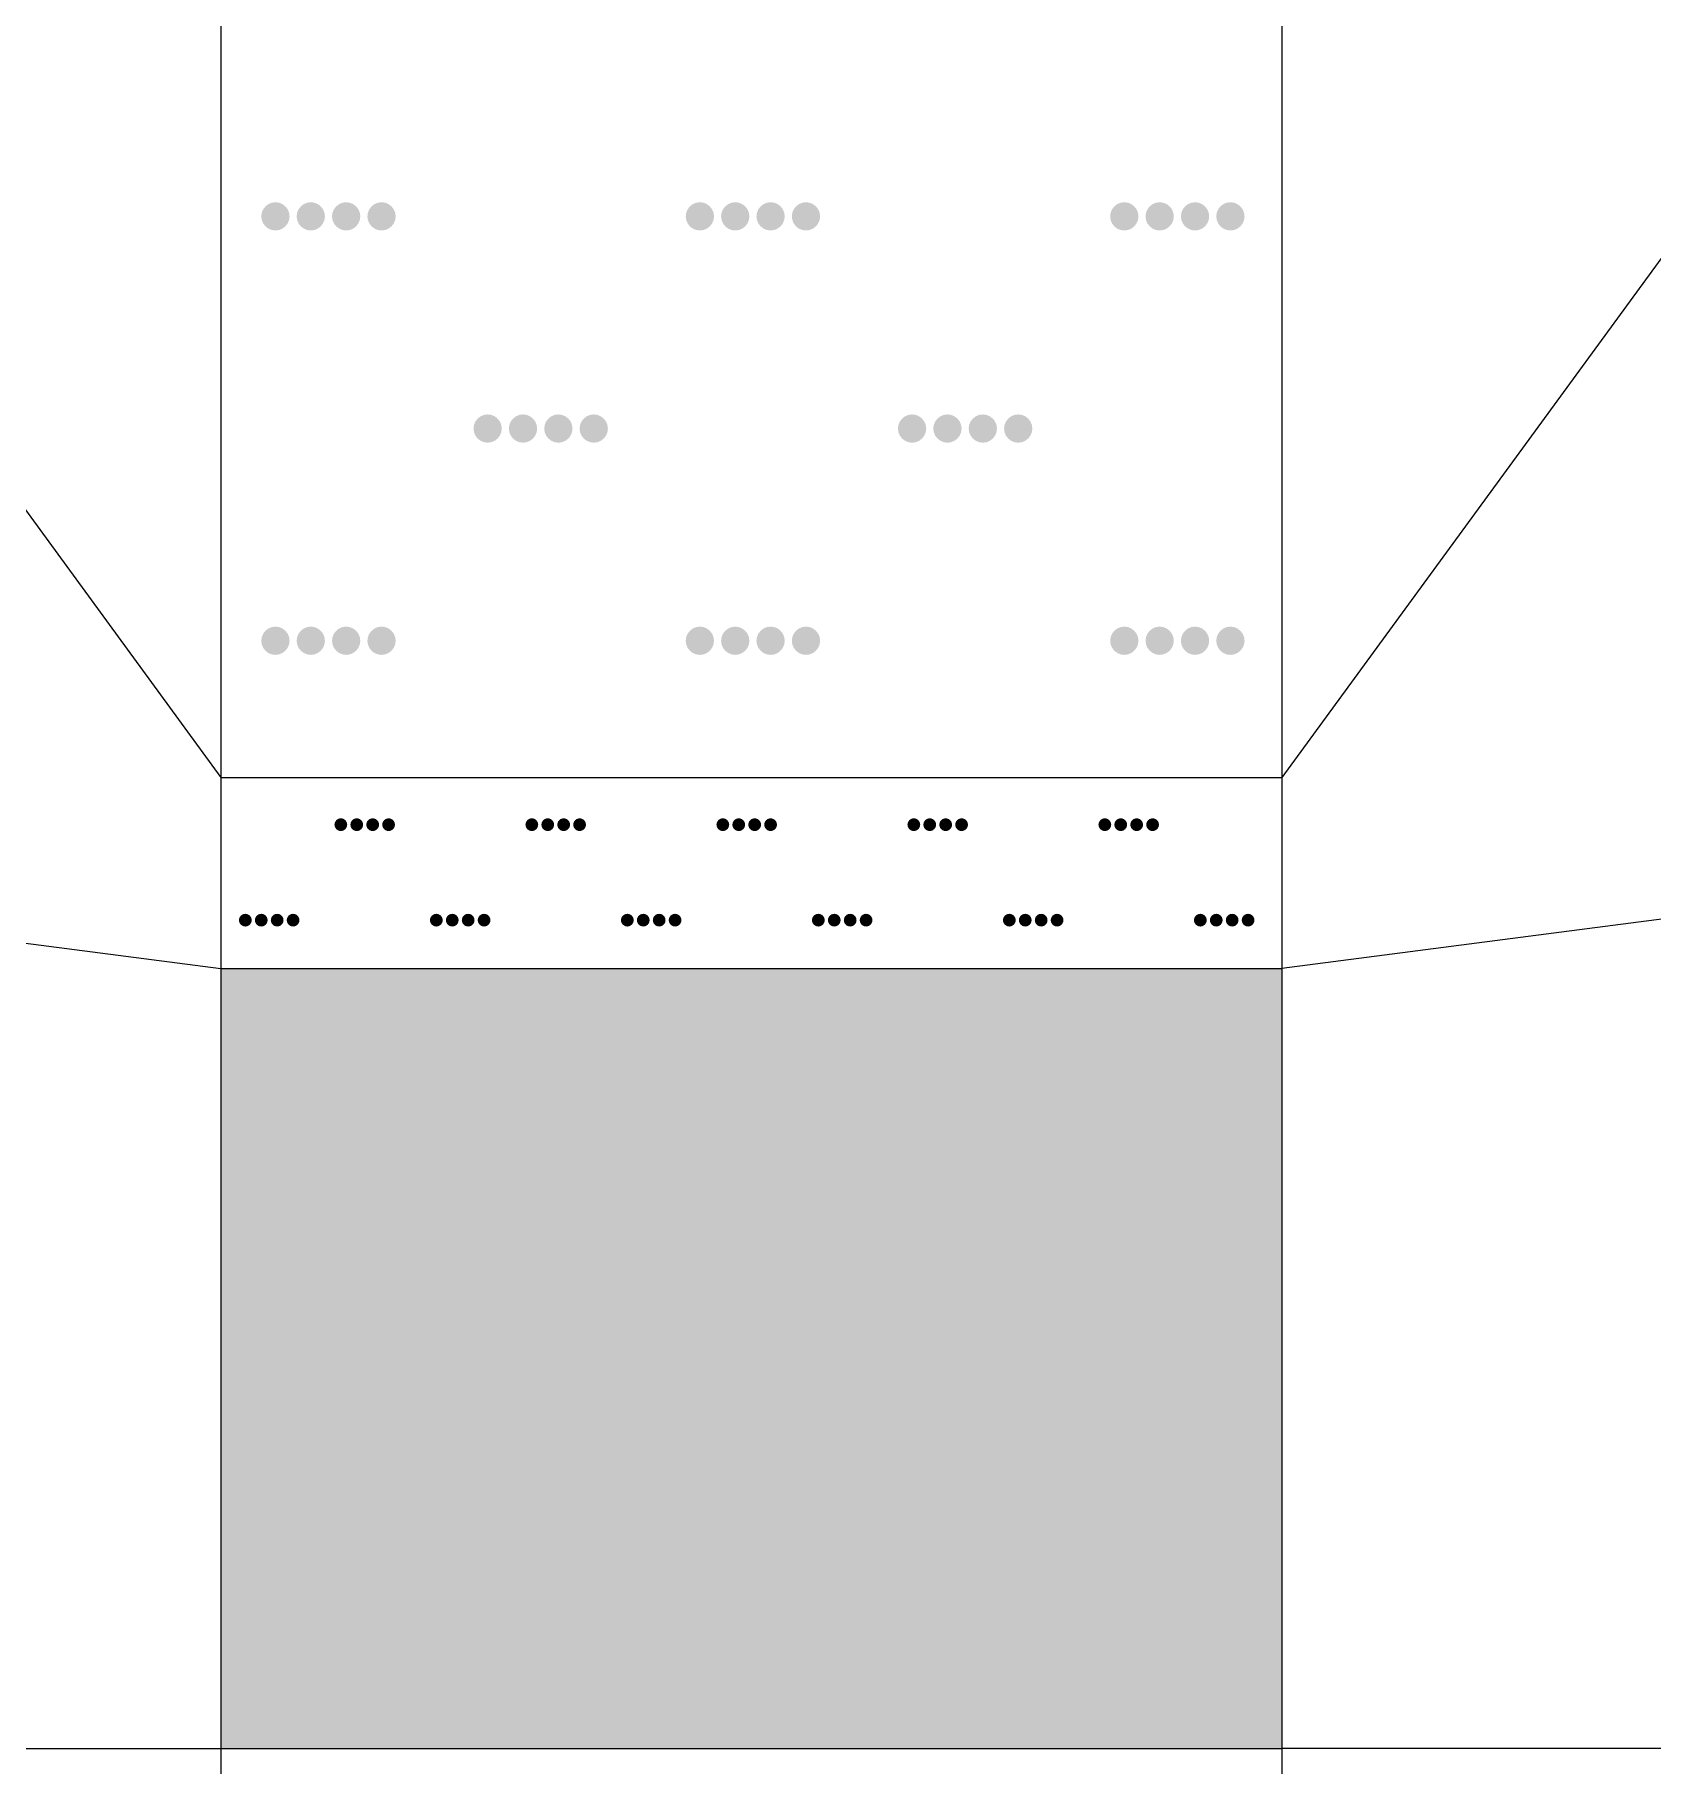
# Model space of a CAD drawing. Header units: inches. Extents: x -27 to 109, y -724 to 26.
# Drawn here: x 17.731 to 20.78, y -586.876 to -583.613 of the extents above; entities that cross this region are included whole.
import ezdxf

# ---------------------------------------------------------------- set-up
doc = ezdxf.new("R2010")
doc.units = ezdxf.units.IN
doc.header["$MEASUREMENT"] = 0
doc.layers.get('0').update_dxf_attribs({"lineweight": 0})

# ---------------------------------------------------------------- blocks, each defined once
blk = doc.blocks.new('lr_block_89')
at = {"true_color": 0x000000}
for points in [[(18.2105, -583.9626), (18.2114, -583.9557), (18.2105, -583.9487), (18.2078, -583.9423), (18.2035, -583.9369), (18.1981, -583.9326), (18.1917, -583.9299), (18.1847, -583.929), (18.1778, -583.9299), (18.1714, -583.9326), (18.1659, -583.9369), (18.1617, -583.9423), (18.159, -583.9487), (18.1581, -583.9557), (18.159, -583.9626), (18.1617, -583.969), (18.1659, -583.9745), (18.1714, -583.9787), (18.1778, -583.9814), (18.1847, -583.9823), (18.1917, -583.9814), (18.1981, -583.9787), (18.2035, -583.9745), (18.2078, -583.969)], [(18.2771, -583.9626), (18.2781, -583.9557), (18.2771, -583.9487), (18.2745, -583.9423), (18.2702, -583.9369), (18.2647, -583.9326), (18.2583, -583.9299), (18.2514, -583.929), (18.2445, -583.9299), (18.2381, -583.9326), (18.2326, -583.9369), (18.2283, -583.9423), (18.2257, -583.9487), (18.2247, -583.9557), (18.2257, -583.9626), (18.2283, -583.969), (18.2326, -583.9745), (18.2381, -583.9787), (18.2445, -583.9814), (18.2514, -583.9823), (18.2583, -583.9814), (18.2647, -583.9787), (18.2702, -583.9745), (18.2745, -583.969)], [(18.3438, -583.9626), (18.3447, -583.9557), (18.3438, -583.9487), (18.3411, -583.9423), (18.3369, -583.9369), (18.3314, -583.9326), (18.325, -583.9299), (18.3181, -583.929), (18.3111, -583.9299), (18.3047, -583.9326), (18.2993, -583.9369), (18.295, -583.9423), (18.2923, -583.9487), (18.2914, -583.9557), (18.2923, -583.9626), (18.295, -583.969), (18.2993, -583.9745), (18.3047, -583.9787), (18.3111, -583.9814), (18.3181, -583.9823), (18.325, -583.9814), (18.3314, -583.9787), (18.3369, -583.9745), (18.3411, -583.969)], [(18.4105, -583.9626), (18.4114, -583.9557), (18.4105, -583.9487), (18.4078, -583.9423), (18.4035, -583.9369), (18.3981, -583.9326), (18.3917, -583.9299), (18.3847, -583.929), (18.3778, -583.9299), (18.3714, -583.9326), (18.3659, -583.9369), (18.3617, -583.9423), (18.359, -583.9487), (18.3581, -583.9557), (18.359, -583.9626), (18.3617, -583.969), (18.3659, -583.9745), (18.3714, -583.9787), (18.3778, -583.9814), (18.3847, -583.9823), (18.3917, -583.9814), (18.3981, -583.9787), (18.4035, -583.9745), (18.4078, -583.969)], [(19.0105, -583.9626), (19.0114, -583.9557), (19.0105, -583.9487), (19.0078, -583.9423), (19.0035, -583.9369), (18.9981, -583.9326), (18.9917, -583.9299), (18.9847, -583.929), (18.9778, -583.9299), (18.9714, -583.9326), (18.9659, -583.9369), (18.9617, -583.9423), (18.959, -583.9487), (18.9581, -583.9557), (18.959, -583.9626), (18.9617, -583.969), (18.9659, -583.9745), (18.9714, -583.9787), (18.9778, -583.9814), (18.9847, -583.9823), (18.9917, -583.9814), (18.9981, -583.9787), (19.0035, -583.9745), (19.0078, -583.969)], [(19.0771, -583.9626), (19.0781, -583.9557), (19.0771, -583.9487), (19.0745, -583.9423), (19.0702, -583.9369), (19.0647, -583.9326), (19.0583, -583.9299), (19.0514, -583.929), (19.0445, -583.9299), (19.0381, -583.9326), (19.0326, -583.9369), (19.0283, -583.9423), (19.0257, -583.9487), (19.0247, -583.9557), (19.0257, -583.9626), (19.0283, -583.969), (19.0326, -583.9745), (19.0381, -583.9787), (19.0445, -583.9814), (19.0514, -583.9823), (19.0583, -583.9814), (19.0647, -583.9787), (19.0702, -583.9745), (19.0745, -583.969)], [(19.1438, -583.9626), (19.1447, -583.9557), (19.1438, -583.9487), (19.1411, -583.9423), (19.1369, -583.9369), (19.1314, -583.9326), (19.125, -583.9299), (19.1181, -583.929), (19.1111, -583.9299), (19.1047, -583.9326), (19.0993, -583.9369), (19.095, -583.9423), (19.0923, -583.9487), (19.0914, -583.9557), (19.0923, -583.9626), (19.095, -583.969), (19.0993, -583.9745), (19.1047, -583.9787), (19.1111, -583.9814), (19.1181, -583.9823), (19.125, -583.9814), (19.1314, -583.9787), (19.1369, -583.9745), (19.1411, -583.969)], [(19.2105, -583.9626), (19.2114, -583.9557), (19.2105, -583.9487), (19.2078, -583.9423), (19.2035, -583.9369), (19.1981, -583.9326), (19.1917, -583.9299), (19.1847, -583.929), (19.1778, -583.9299), (19.1714, -583.9326), (19.1659, -583.9369), (19.1617, -583.9423), (19.159, -583.9487), (19.1581, -583.9557), (19.159, -583.9626), (19.1617, -583.969), (19.1659, -583.9745), (19.1714, -583.9787), (19.1778, -583.9814), (19.1847, -583.9823), (19.1917, -583.9814), (19.1981, -583.9787), (19.2035, -583.9745), (19.2078, -583.969)], [(19.8105, -583.9626), (19.8114, -583.9557), (19.8105, -583.9487), (19.8078, -583.9423), (19.8035, -583.9369), (19.7981, -583.9326), (19.7917, -583.9299), (19.7847, -583.929), (19.7778, -583.9299), (19.7714, -583.9326), (19.7659, -583.9369), (19.7617, -583.9423), (19.759, -583.9487), (19.7581, -583.9557), (19.759, -583.9626), (19.7617, -583.969), (19.7659, -583.9745), (19.7714, -583.9787), (19.7778, -583.9814), (19.7847, -583.9823), (19.7917, -583.9814), (19.7981, -583.9787), (19.8035, -583.9745), (19.8078, -583.969)], [(19.8771, -583.9626), (19.8781, -583.9557), (19.8771, -583.9487), (19.8745, -583.9423), (19.8702, -583.9369), (19.8647, -583.9326), (19.8583, -583.9299), (19.8514, -583.929), (19.8445, -583.9299), (19.8381, -583.9326), (19.8326, -583.9369), (19.8283, -583.9423), (19.8257, -583.9487), (19.8247, -583.9557), (19.8257, -583.9626), (19.8283, -583.969), (19.8326, -583.9745), (19.8381, -583.9787), (19.8445, -583.9814), (19.8514, -583.9823), (19.8583, -583.9814), (19.8647, -583.9787), (19.8702, -583.9745), (19.8745, -583.969)], [(19.9438, -583.9626), (19.9447, -583.9557), (19.9438, -583.9487), (19.9411, -583.9423), (19.9369, -583.9369), (19.9314, -583.9326), (19.925, -583.9299), (19.9181, -583.929), (19.9111, -583.9299), (19.9047, -583.9326), (19.8993, -583.9369), (19.895, -583.9423), (19.8923, -583.9487), (19.8914, -583.9557), (19.8923, -583.9626), (19.895, -583.969), (19.8993, -583.9745), (19.9047, -583.9787), (19.9111, -583.9814), (19.9181, -583.9823), (19.925, -583.9814), (19.9314, -583.9787), (19.9369, -583.9745), (19.9411, -583.969)], [(20.0105, -583.9626), (20.0114, -583.9557), (20.0105, -583.9487), (20.0078, -583.9423), (20.0035, -583.9369), (19.9981, -583.9326), (19.9917, -583.9299), (19.9847, -583.929), (19.9778, -583.9299), (19.9714, -583.9326), (19.9659, -583.9369), (19.9617, -583.9423), (19.959, -583.9487), (19.9581, -583.9557), (19.959, -583.9626), (19.9617, -583.969), (19.9659, -583.9745), (19.9714, -583.9787), (19.9778, -583.9814), (19.9847, -583.9823), (19.9917, -583.9814), (19.9981, -583.9787), (20.0035, -583.9745), (20.0078, -583.969)], [(18.6105, -584.3626), (18.6114, -584.3557), (18.6105, -584.3487), (18.6078, -584.3423), (18.6035, -584.3369), (18.5981, -584.3326), (18.5917, -584.3299), (18.5847, -584.329), (18.5778, -584.3299), (18.5714, -584.3326), (18.5659, -584.3369), (18.5617, -584.3423), (18.559, -584.3487), (18.5581, -584.3557), (18.559, -584.3626), (18.5617, -584.369), (18.5659, -584.3745), (18.5714, -584.3787), (18.5778, -584.3814), (18.5847, -584.3823), (18.5917, -584.3814), (18.5981, -584.3787), (18.6035, -584.3745), (18.6078, -584.369)], [(18.6771, -584.3626), (18.6781, -584.3557), (18.6771, -584.3487), (18.6745, -584.3423), (18.6702, -584.3369), (18.6647, -584.3326), (18.6583, -584.3299), (18.6514, -584.329), (18.6445, -584.3299), (18.6381, -584.3326), (18.6326, -584.3369), (18.6283, -584.3423), (18.6257, -584.3487), (18.6247, -584.3557), (18.6257, -584.3626), (18.6283, -584.369), (18.6326, -584.3745), (18.6381, -584.3787), (18.6445, -584.3814), (18.6514, -584.3823), (18.6583, -584.3814), (18.6647, -584.3787), (18.6702, -584.3745), (18.6745, -584.369)], [(18.7438, -584.3626), (18.7447, -584.3557), (18.7438, -584.3487), (18.7411, -584.3423), (18.7369, -584.3369), (18.7314, -584.3326), (18.725, -584.3299), (18.7181, -584.329), (18.7111, -584.3299), (18.7047, -584.3326), (18.6993, -584.3369), (18.695, -584.3423), (18.6923, -584.3487), (18.6914, -584.3557), (18.6923, -584.3626), (18.695, -584.369), (18.6993, -584.3745), (18.7047, -584.3787), (18.7111, -584.3814), (18.7181, -584.3823), (18.725, -584.3814), (18.7314, -584.3787), (18.7369, -584.3745), (18.7411, -584.369)], [(18.8105, -584.3626), (18.8114, -584.3557), (18.8105, -584.3487), (18.8078, -584.3423), (18.8035, -584.3369), (18.7981, -584.3326), (18.7917, -584.3299), (18.7847, -584.329), (18.7778, -584.3299), (18.7714, -584.3326), (18.7659, -584.3369), (18.7617, -584.3423), (18.759, -584.3487), (18.7581, -584.3557), (18.759, -584.3626), (18.7617, -584.369), (18.7659, -584.3745), (18.7714, -584.3787), (18.7778, -584.3814), (18.7847, -584.3823), (18.7917, -584.3814), (18.7981, -584.3787), (18.8035, -584.3745), (18.8078, -584.369)], [(19.4105, -584.3626), (19.4114, -584.3557), (19.4105, -584.3487), (19.4078, -584.3423), (19.4035, -584.3369), (19.3981, -584.3326), (19.3917, -584.3299), (19.3847, -584.329), (19.3778, -584.3299), (19.3714, -584.3326), (19.3659, -584.3369), (19.3617, -584.3423), (19.359, -584.3487), (19.3581, -584.3557), (19.359, -584.3626), (19.3617, -584.369), (19.3659, -584.3745), (19.3714, -584.3787), (19.3778, -584.3814), (19.3847, -584.3823), (19.3917, -584.3814), (19.3981, -584.3787), (19.4035, -584.3745), (19.4078, -584.369)], [(19.4771, -584.3626), (19.4781, -584.3557), (19.4771, -584.3487), (19.4745, -584.3423), (19.4702, -584.3369), (19.4647, -584.3326), (19.4583, -584.3299), (19.4514, -584.329), (19.4445, -584.3299), (19.4381, -584.3326), (19.4326, -584.3369), (19.4283, -584.3423), (19.4257, -584.3487), (19.4247, -584.3557), (19.4257, -584.3626), (19.4283, -584.369), (19.4326, -584.3745), (19.4381, -584.3787), (19.4445, -584.3814), (19.4514, -584.3823), (19.4583, -584.3814), (19.4647, -584.3787), (19.4702, -584.3745), (19.4745, -584.369)], [(19.5438, -584.3626), (19.5447, -584.3557), (19.5438, -584.3487), (19.5411, -584.3423), (19.5369, -584.3369), (19.5314, -584.3326), (19.525, -584.3299), (19.5181, -584.329), (19.5111, -584.3299), (19.5047, -584.3326), (19.4993, -584.3369), (19.495, -584.3423), (19.4923, -584.3487), (19.4914, -584.3557), (19.4923, -584.3626), (19.495, -584.369), (19.4993, -584.3745), (19.5047, -584.3787), (19.5111, -584.3814), (19.5181, -584.3823), (19.525, -584.3814), (19.5314, -584.3787), (19.5369, -584.3745), (19.5411, -584.369)], [(19.6105, -584.3626), (19.6114, -584.3557), (19.6105, -584.3487), (19.6078, -584.3423), (19.6035, -584.3369), (19.5981, -584.3326), (19.5917, -584.3299), (19.5847, -584.329), (19.5778, -584.3299), (19.5714, -584.3326), (19.5659, -584.3369), (19.5617, -584.3423), (19.559, -584.3487), (19.5581, -584.3557), (19.559, -584.3626), (19.5617, -584.369), (19.5659, -584.3745), (19.5714, -584.3787), (19.5778, -584.3814), (19.5847, -584.3823), (19.5917, -584.3814), (19.5981, -584.3787), (19.6035, -584.3745), (19.6078, -584.369)], [(18.2105, -584.7626), (18.2114, -584.7557), (18.2105, -584.7487), (18.2078, -584.7423), (18.2035, -584.7369), (18.1981, -584.7326), (18.1917, -584.7299), (18.1847, -584.729), (18.1778, -584.7299), (18.1714, -584.7326), (18.1659, -584.7369), (18.1617, -584.7423), (18.159, -584.7487), (18.1581, -584.7557), (18.159, -584.7626), (18.1617, -584.769), (18.1659, -584.7745), (18.1714, -584.7787), (18.1778, -584.7814), (18.1847, -584.7823), (18.1917, -584.7814), (18.1981, -584.7787), (18.2035, -584.7745), (18.2078, -584.769)], [(18.2771, -584.7626), (18.2781, -584.7557), (18.2771, -584.7487), (18.2745, -584.7423), (18.2702, -584.7369), (18.2647, -584.7326), (18.2583, -584.7299), (18.2514, -584.729), (18.2445, -584.7299), (18.2381, -584.7326), (18.2326, -584.7369), (18.2283, -584.7423), (18.2257, -584.7487), (18.2247, -584.7557), (18.2257, -584.7626), (18.2283, -584.769), (18.2326, -584.7745), (18.2381, -584.7787), (18.2445, -584.7814), (18.2514, -584.7823), (18.2583, -584.7814), (18.2647, -584.7787), (18.2702, -584.7745), (18.2745, -584.769)], [(18.3438, -584.7626), (18.3447, -584.7557), (18.3438, -584.7487), (18.3411, -584.7423), (18.3369, -584.7369), (18.3314, -584.7326), (18.325, -584.7299), (18.3181, -584.729), (18.3111, -584.7299), (18.3047, -584.7326), (18.2993, -584.7369), (18.295, -584.7423), (18.2923, -584.7487), (18.2914, -584.7557), (18.2923, -584.7626), (18.295, -584.769), (18.2993, -584.7745), (18.3047, -584.7787), (18.3111, -584.7814), (18.3181, -584.7823), (18.325, -584.7814), (18.3314, -584.7787), (18.3369, -584.7745), (18.3411, -584.769)], [(18.4105, -584.7626), (18.4114, -584.7557), (18.4105, -584.7487), (18.4078, -584.7423), (18.4035, -584.7369), (18.3981, -584.7326), (18.3917, -584.7299), (18.3847, -584.729), (18.3778, -584.7299), (18.3714, -584.7326), (18.3659, -584.7369), (18.3617, -584.7423), (18.359, -584.7487), (18.3581, -584.7557), (18.359, -584.7626), (18.3617, -584.769), (18.3659, -584.7745), (18.3714, -584.7787), (18.3778, -584.7814), (18.3847, -584.7823), (18.3917, -584.7814), (18.3981, -584.7787), (18.4035, -584.7745), (18.4078, -584.769)], [(19.0105, -584.7626), (19.0114, -584.7557), (19.0105, -584.7487), (19.0078, -584.7423), (19.0035, -584.7369), (18.9981, -584.7326), (18.9917, -584.7299), (18.9847, -584.729), (18.9778, -584.7299), (18.9714, -584.7326), (18.9659, -584.7369), (18.9617, -584.7423), (18.959, -584.7487), (18.9581, -584.7557), (18.959, -584.7626), (18.9617, -584.769), (18.9659, -584.7745), (18.9714, -584.7787), (18.9778, -584.7814), (18.9847, -584.7823), (18.9917, -584.7814), (18.9981, -584.7787), (19.0035, -584.7745), (19.0078, -584.769)], [(19.0771, -584.7626), (19.0781, -584.7557), (19.0771, -584.7487), (19.0745, -584.7423), (19.0702, -584.7369), (19.0647, -584.7326), (19.0583, -584.7299), (19.0514, -584.729), (19.0445, -584.7299), (19.0381, -584.7326), (19.0326, -584.7369), (19.0283, -584.7423), (19.0257, -584.7487), (19.0247, -584.7557), (19.0257, -584.7626), (19.0283, -584.769), (19.0326, -584.7745), (19.0381, -584.7787), (19.0445, -584.7814), (19.0514, -584.7823), (19.0583, -584.7814), (19.0647, -584.7787), (19.0702, -584.7745), (19.0745, -584.769)], [(19.1438, -584.7626), (19.1447, -584.7557), (19.1438, -584.7487), (19.1411, -584.7423), (19.1369, -584.7369), (19.1314, -584.7326), (19.125, -584.7299), (19.1181, -584.729), (19.1111, -584.7299), (19.1047, -584.7326), (19.0993, -584.7369), (19.095, -584.7423), (19.0923, -584.7487), (19.0914, -584.7557), (19.0923, -584.7626), (19.095, -584.769), (19.0993, -584.7745), (19.1047, -584.7787), (19.1111, -584.7814), (19.1181, -584.7823), (19.125, -584.7814), (19.1314, -584.7787), (19.1369, -584.7745), (19.1411, -584.769)], [(19.2105, -584.7626), (19.2114, -584.7557), (19.2105, -584.7487), (19.2078, -584.7423), (19.2035, -584.7369), (19.1981, -584.7326), (19.1917, -584.7299), (19.1847, -584.729), (19.1778, -584.7299), (19.1714, -584.7326), (19.1659, -584.7369), (19.1617, -584.7423), (19.159, -584.7487), (19.1581, -584.7557), (19.159, -584.7626), (19.1617, -584.769), (19.1659, -584.7745), (19.1714, -584.7787), (19.1778, -584.7814), (19.1847, -584.7823), (19.1917, -584.7814), (19.1981, -584.7787), (19.2035, -584.7745), (19.2078, -584.769)], [(19.8105, -584.7626), (19.8114, -584.7557), (19.8105, -584.7487), (19.8078, -584.7423), (19.8035, -584.7369), (19.7981, -584.7326), (19.7917, -584.7299), (19.7847, -584.729), (19.7778, -584.7299), (19.7714, -584.7326), (19.7659, -584.7369), (19.7617, -584.7423), (19.759, -584.7487), (19.7581, -584.7557), (19.759, -584.7626), (19.7617, -584.769), (19.7659, -584.7745), (19.7714, -584.7787), (19.7778, -584.7814), (19.7847, -584.7823), (19.7917, -584.7814), (19.7981, -584.7787), (19.8035, -584.7745), (19.8078, -584.769)], [(19.8771, -584.7626), (19.8781, -584.7557), (19.8771, -584.7487), (19.8745, -584.7423), (19.8702, -584.7369), (19.8647, -584.7326), (19.8583, -584.7299), (19.8514, -584.729), (19.8445, -584.7299), (19.8381, -584.7326), (19.8326, -584.7369), (19.8283, -584.7423), (19.8257, -584.7487), (19.8247, -584.7557), (19.8257, -584.7626), (19.8283, -584.769), (19.8326, -584.7745), (19.8381, -584.7787), (19.8445, -584.7814), (19.8514, -584.7823), (19.8583, -584.7814), (19.8647, -584.7787), (19.8702, -584.7745), (19.8745, -584.769)], [(19.9438, -584.7626), (19.9447, -584.7557), (19.9438, -584.7487), (19.9411, -584.7423), (19.9369, -584.7369), (19.9314, -584.7326), (19.925, -584.7299), (19.9181, -584.729), (19.9111, -584.7299), (19.9047, -584.7326), (19.8993, -584.7369), (19.895, -584.7423), (19.8923, -584.7487), (19.8914, -584.7557), (19.8923, -584.7626), (19.895, -584.769), (19.8993, -584.7745), (19.9047, -584.7787), (19.9111, -584.7814), (19.9181, -584.7823), (19.925, -584.7814), (19.9314, -584.7787), (19.9369, -584.7745), (19.9411, -584.769)], [(20.0105, -584.7626), (20.0114, -584.7557), (20.0105, -584.7487), (20.0078, -584.7423), (20.0035, -584.7369), (19.9981, -584.7326), (19.9917, -584.7299), (19.9847, -584.729), (19.9778, -584.7299), (19.9714, -584.7326), (19.9659, -584.7369), (19.9617, -584.7423), (19.959, -584.7487), (19.9581, -584.7557), (19.959, -584.7626), (19.9617, -584.769), (19.9659, -584.7745), (19.9714, -584.7787), (19.9778, -584.7814), (19.9847, -584.7823), (19.9917, -584.7814), (19.9981, -584.7787), (20.0035, -584.7745), (20.0078, -584.769)]]:
    blk.add_hatch(color=18, dxfattribs=at).paths.add_polyline_path(points, flags=17)
blk = doc.blocks.new('lr_block_90')
at = {"true_color": 0x000000}
for points in [[(18.319627, -585.10549), (18.320047, -585.10237), (18.319627, -585.09925), (18.318427, -585.09637), (18.316507, -585.09391), (18.314047, -585.09199), (18.311167, -585.09079), (18.308047, -585.09037), (18.304927, -585.09079), (18.302047, -585.09199), (18.299587, -585.09391), (18.297667, -585.09637), (18.296467, -585.09925), (18.296047, -585.10237), (18.296467, -585.10549), (18.297667, -585.10837), (18.299587, -585.11083), (18.302047, -585.11275), (18.304927, -585.11395), (18.308047, -585.11437), (18.311167, -585.11395), (18.314047, -585.11275), (18.316507, -585.11083), (18.318427, -585.10837)], [(18.349627, -585.10549), (18.350047, -585.10237), (18.349627, -585.09925), (18.348427, -585.09637), (18.346507, -585.09391), (18.344047, -585.09199), (18.341167, -585.09079), (18.338047, -585.09037), (18.334927, -585.09079), (18.332047, -585.09199), (18.329587, -585.09391), (18.327667, -585.09637), (18.326467, -585.09925), (18.326047, -585.10237), (18.326467, -585.10549), (18.327667, -585.10837), (18.329587, -585.11083), (18.332047, -585.11275), (18.334927, -585.11395), (18.338047, -585.11437), (18.341167, -585.11395), (18.344047, -585.11275), (18.346507, -585.11083), (18.348427, -585.10837)], [(18.379627, -585.10549), (18.380047, -585.10237), (18.379627, -585.09925), (18.378427, -585.09637), (18.376507, -585.09391), (18.374047, -585.09199), (18.371167, -585.09079), (18.368047, -585.09037), (18.364927, -585.09079), (18.362047, -585.09199), (18.359587, -585.09391), (18.357667, -585.09637), (18.356467, -585.09925), (18.356047, -585.10237), (18.356467, -585.10549), (18.357667, -585.10837), (18.359587, -585.11083), (18.362047, -585.11275), (18.364927, -585.11395), (18.368047, -585.11437), (18.371167, -585.11395), (18.374047, -585.11275), (18.376507, -585.11083), (18.378427, -585.10837)], [(18.409627, -585.10549), (18.410047, -585.10237), (18.409627, -585.09925), (18.408427, -585.09637), (18.406507, -585.09391), (18.404047, -585.09199), (18.401167, -585.09079), (18.398047, -585.09037), (18.394927, -585.09079), (18.392047, -585.09199), (18.389587, -585.09391), (18.387667, -585.09637), (18.386467, -585.09925), (18.386047, -585.10237), (18.386467, -585.10549), (18.387667, -585.10837), (18.389587, -585.11083), (18.392047, -585.11275), (18.394927, -585.11395), (18.398047, -585.11437), (18.401167, -585.11395), (18.404047, -585.11275), (18.406507, -585.11083), (18.408427, -585.10837)], [(18.679627, -585.10549), (18.680047, -585.10237), (18.679627, -585.09925), (18.678427, -585.09637), (18.676507, -585.09391), (18.674047, -585.09199), (18.671167, -585.09079), (18.668047, -585.09037), (18.664927, -585.09079), (18.662047, -585.09199), (18.659587, -585.09391), (18.657667, -585.09637), (18.656467, -585.09925), (18.656047, -585.10237), (18.656467, -585.10549), (18.657667, -585.10837), (18.659587, -585.11083), (18.662047, -585.11275), (18.664927, -585.11395), (18.668047, -585.11437), (18.671167, -585.11395), (18.674047, -585.11275), (18.676507, -585.11083), (18.678427, -585.10837)], [(18.709627, -585.10549), (18.710047, -585.10237), (18.709627, -585.09925), (18.708427, -585.09637), (18.706507, -585.09391), (18.704047, -585.09199), (18.701167, -585.09079), (18.698047, -585.09037), (18.694927, -585.09079), (18.692047, -585.09199), (18.689587, -585.09391), (18.687667, -585.09637), (18.686467, -585.09925), (18.686047, -585.10237), (18.686467, -585.10549), (18.687667, -585.10837), (18.689587, -585.11083), (18.692047, -585.11275), (18.694927, -585.11395), (18.698047, -585.11437), (18.701167, -585.11395), (18.704047, -585.11275), (18.706507, -585.11083), (18.708427, -585.10837)], [(18.739627, -585.10549), (18.740047, -585.10237), (18.739627, -585.09925), (18.738427, -585.09637), (18.736507, -585.09391), (18.734047, -585.09199), (18.731167, -585.09079), (18.728047, -585.09037), (18.724927, -585.09079), (18.722047, -585.09199), (18.719587, -585.09391), (18.717667, -585.09637), (18.716467, -585.09925), (18.716047, -585.10237), (18.716467, -585.10549), (18.717667, -585.10837), (18.719587, -585.11083), (18.722047, -585.11275), (18.724927, -585.11395), (18.728047, -585.11437), (18.731167, -585.11395), (18.734047, -585.11275), (18.736507, -585.11083), (18.738427, -585.10837)], [(18.769627, -585.10549), (18.770047, -585.10237), (18.769627, -585.09925), (18.768427, -585.09637), (18.766507, -585.09391), (18.764047, -585.09199), (18.761167, -585.09079), (18.758047, -585.09037), (18.754927, -585.09079), (18.752047, -585.09199), (18.749587, -585.09391), (18.747667, -585.09637), (18.746467, -585.09925), (18.746047, -585.10237), (18.746467, -585.10549), (18.747667, -585.10837), (18.749587, -585.11083), (18.752047, -585.11275), (18.754927, -585.11395), (18.758047, -585.11437), (18.761167, -585.11395), (18.764047, -585.11275), (18.766507, -585.11083), (18.768427, -585.10837)], [(19.039627, -585.10549), (19.040047, -585.10237), (19.039627, -585.09925), (19.038427, -585.09637), (19.036507, -585.09391), (19.034047, -585.09199), (19.031167, -585.09079), (19.028047, -585.09037), (19.024927, -585.09079), (19.022047, -585.09199), (19.019587, -585.09391), (19.017667, -585.09637), (19.016467, -585.09925), (19.016047, -585.10237), (19.016467, -585.10549), (19.017667, -585.10837), (19.019587, -585.11083), (19.022047, -585.11275), (19.024927, -585.11395), (19.028047, -585.11437), (19.031167, -585.11395), (19.034047, -585.11275), (19.036507, -585.11083), (19.038427, -585.10837)], [(19.069627, -585.10549), (19.070047, -585.10237), (19.069627, -585.09925), (19.068427, -585.09637), (19.066507, -585.09391), (19.064047, -585.09199), (19.061167, -585.09079), (19.058047, -585.09037), (19.054927, -585.09079), (19.052047, -585.09199), (19.049587, -585.09391), (19.047667, -585.09637), (19.046467, -585.09925), (19.046047, -585.10237), (19.046467, -585.10549), (19.047667, -585.10837), (19.049587, -585.11083), (19.052047, -585.11275), (19.054927, -585.11395), (19.058047, -585.11437), (19.061167, -585.11395), (19.064047, -585.11275), (19.066507, -585.11083), (19.068427, -585.10837)], [(19.099627, -585.10549), (19.100047, -585.10237), (19.099627, -585.09925), (19.098427, -585.09637), (19.096507, -585.09391), (19.094047, -585.09199), (19.091167, -585.09079), (19.088047, -585.09037), (19.084927, -585.09079), (19.082047, -585.09199), (19.079587, -585.09391), (19.077667, -585.09637), (19.076467, -585.09925), (19.076047, -585.10237), (19.076467, -585.10549), (19.077667, -585.10837), (19.079587, -585.11083), (19.082047, -585.11275), (19.084927, -585.11395), (19.088047, -585.11437), (19.091167, -585.11395), (19.094047, -585.11275), (19.096507, -585.11083), (19.098427, -585.10837)], [(19.129627, -585.10549), (19.130047, -585.10237), (19.129627, -585.09925), (19.128427, -585.09637), (19.126507, -585.09391), (19.124047, -585.09199), (19.121167, -585.09079), (19.118047, -585.09037), (19.114927, -585.09079), (19.112047, -585.09199), (19.109587, -585.09391), (19.107667, -585.09637), (19.106467, -585.09925), (19.106047, -585.10237), (19.106467, -585.10549), (19.107667, -585.10837), (19.109587, -585.11083), (19.112047, -585.11275), (19.114927, -585.11395), (19.118047, -585.11437), (19.121167, -585.11395), (19.124047, -585.11275), (19.126507, -585.11083), (19.128427, -585.10837)], [(19.399627, -585.10549), (19.400047, -585.10237), (19.399627, -585.09925), (19.398427, -585.09637), (19.396507, -585.09391), (19.394047, -585.09199), (19.391167, -585.09079), (19.388047, -585.09037), (19.384927, -585.09079), (19.382047, -585.09199), (19.379587, -585.09391), (19.377667, -585.09637), (19.376467, -585.09925), (19.376047, -585.10237), (19.376467, -585.10549), (19.377667, -585.10837), (19.379587, -585.11083), (19.382047, -585.11275), (19.384927, -585.11395), (19.388047, -585.11437), (19.391167, -585.11395), (19.394047, -585.11275), (19.396507, -585.11083), (19.398427, -585.10837)], [(19.429627, -585.10549), (19.430047, -585.10237), (19.429627, -585.09925), (19.428427, -585.09637), (19.426507, -585.09391), (19.424047, -585.09199), (19.421167, -585.09079), (19.418047, -585.09037), (19.414927, -585.09079), (19.412047, -585.09199), (19.409587, -585.09391), (19.407667, -585.09637), (19.406467, -585.09925), (19.406047, -585.10237), (19.406467, -585.10549), (19.407667, -585.10837), (19.409587, -585.11083), (19.412047, -585.11275), (19.414927, -585.11395), (19.418047, -585.11437), (19.421167, -585.11395), (19.424047, -585.11275), (19.426507, -585.11083), (19.428427, -585.10837)], [(19.459627, -585.10549), (19.460047, -585.10237), (19.459627, -585.09925), (19.458427, -585.09637), (19.456507, -585.09391), (19.454047, -585.09199), (19.451167, -585.09079), (19.448047, -585.09037), (19.444927, -585.09079), (19.442047, -585.09199), (19.439587, -585.09391), (19.437667, -585.09637), (19.436467, -585.09925), (19.436047, -585.10237), (19.436467, -585.10549), (19.437667, -585.10837), (19.439587, -585.11083), (19.442047, -585.11275), (19.444927, -585.11395), (19.448047, -585.11437), (19.451167, -585.11395), (19.454047, -585.11275), (19.456507, -585.11083), (19.458427, -585.10837)], [(19.489627, -585.10549), (19.490047, -585.10237), (19.489627, -585.09925), (19.488427, -585.09637), (19.486507, -585.09391), (19.484047, -585.09199), (19.481167, -585.09079), (19.478047, -585.09037), (19.474927, -585.09079), (19.472047, -585.09199), (19.469587, -585.09391), (19.467667, -585.09637), (19.466467, -585.09925), (19.466047, -585.10237), (19.466467, -585.10549), (19.467667, -585.10837), (19.469587, -585.11083), (19.472047, -585.11275), (19.474927, -585.11395), (19.478047, -585.11437), (19.481167, -585.11395), (19.484047, -585.11275), (19.486507, -585.11083), (19.488427, -585.10837)], [(19.759627, -585.10549), (19.760047, -585.10237), (19.759627, -585.09925), (19.758427, -585.09637), (19.756507, -585.09391), (19.754047, -585.09199), (19.751167, -585.09079), (19.748047, -585.09037), (19.744927, -585.09079), (19.742047, -585.09199), (19.739587, -585.09391), (19.737667, -585.09637), (19.736467, -585.09925), (19.736047, -585.10237), (19.736467, -585.10549), (19.737667, -585.10837), (19.739587, -585.11083), (19.742047, -585.11275), (19.744927, -585.11395), (19.748047, -585.11437), (19.751167, -585.11395), (19.754047, -585.11275), (19.756507, -585.11083), (19.758427, -585.10837)], [(19.789627, -585.10549), (19.790047, -585.10237), (19.789627, -585.09925), (19.788427, -585.09637), (19.786507, -585.09391), (19.784047, -585.09199), (19.781167, -585.09079), (19.778047, -585.09037), (19.774927, -585.09079), (19.772047, -585.09199), (19.769587, -585.09391), (19.767667, -585.09637), (19.766467, -585.09925), (19.766047, -585.10237), (19.766467, -585.10549), (19.767667, -585.10837), (19.769587, -585.11083), (19.772047, -585.11275), (19.774927, -585.11395), (19.778047, -585.11437), (19.781167, -585.11395), (19.784047, -585.11275), (19.786507, -585.11083), (19.788427, -585.10837)], [(19.819627, -585.10549), (19.820047, -585.10237), (19.819627, -585.09925), (19.818427, -585.09637), (19.816507, -585.09391), (19.814047, -585.09199), (19.811167, -585.09079), (19.808047, -585.09037), (19.804927, -585.09079), (19.802047, -585.09199), (19.799587, -585.09391), (19.797667, -585.09637), (19.796467, -585.09925), (19.796047, -585.10237), (19.796467, -585.10549), (19.797667, -585.10837), (19.799587, -585.11083), (19.802047, -585.11275), (19.804927, -585.11395), (19.808047, -585.11437), (19.811167, -585.11395), (19.814047, -585.11275), (19.816507, -585.11083), (19.818427, -585.10837)], [(19.849627, -585.10549), (19.850047, -585.10237), (19.849627, -585.09925), (19.848427, -585.09637), (19.846507, -585.09391), (19.844047, -585.09199), (19.841167, -585.09079), (19.838047, -585.09037), (19.834927, -585.09079), (19.832047, -585.09199), (19.829587, -585.09391), (19.827667, -585.09637), (19.826467, -585.09925), (19.826047, -585.10237), (19.826467, -585.10549), (19.827667, -585.10837), (19.829587, -585.11083), (19.832047, -585.11275), (19.834927, -585.11395), (19.838047, -585.11437), (19.841167, -585.11395), (19.844047, -585.11275), (19.846507, -585.11083), (19.848427, -585.10837)], [(18.139627, -585.28549), (18.140047, -585.28237), (18.139627, -585.27925), (18.138427, -585.27637), (18.136507, -585.27391), (18.134047, -585.27199), (18.131167, -585.27079), (18.128047, -585.27037), (18.124927, -585.27079), (18.122047, -585.27199), (18.119587, -585.27391), (18.117667, -585.27637), (18.116467, -585.27925), (18.116047, -585.28237), (18.116467, -585.28549), (18.117667, -585.28837), (18.119587, -585.29083), (18.122047, -585.29275), (18.124927, -585.29395), (18.128047, -585.29437), (18.131167, -585.29395), (18.134047, -585.29275), (18.136507, -585.29083), (18.138427, -585.28837)], [(18.169627, -585.28549), (18.170047, -585.28237), (18.169627, -585.27925), (18.168427, -585.27637), (18.166507, -585.27391), (18.164047, -585.27199), (18.161167, -585.27079), (18.158047, -585.27037), (18.154927, -585.27079), (18.152047, -585.27199), (18.149587, -585.27391), (18.147667, -585.27637), (18.146467, -585.27925), (18.146047, -585.28237), (18.146467, -585.28549), (18.147667, -585.28837), (18.149587, -585.29083), (18.152047, -585.29275), (18.154927, -585.29395), (18.158047, -585.29437), (18.161167, -585.29395), (18.164047, -585.29275), (18.166507, -585.29083), (18.168427, -585.28837)], [(18.199627, -585.28549), (18.200047, -585.28237), (18.199627, -585.27925), (18.198427, -585.27637), (18.196507, -585.27391), (18.194047, -585.27199), (18.191167, -585.27079), (18.188047, -585.27037), (18.184927, -585.27079), (18.182047, -585.27199), (18.179587, -585.27391), (18.177667, -585.27637), (18.176467, -585.27925), (18.176047, -585.28237), (18.176467, -585.28549), (18.177667, -585.28837), (18.179587, -585.29083), (18.182047, -585.29275), (18.184927, -585.29395), (18.188047, -585.29437), (18.191167, -585.29395), (18.194047, -585.29275), (18.196507, -585.29083), (18.198427, -585.28837)], [(18.229627, -585.28549), (18.230047, -585.28237), (18.229627, -585.27925), (18.228427, -585.27637), (18.226507, -585.27391), (18.224047, -585.27199), (18.221167, -585.27079), (18.218047, -585.27037), (18.214927, -585.27079), (18.212047, -585.27199), (18.209587, -585.27391), (18.207667, -585.27637), (18.206467, -585.27925), (18.206047, -585.28237), (18.206467, -585.28549), (18.207667, -585.28837), (18.209587, -585.29083), (18.212047, -585.29275), (18.214927, -585.29395), (18.218047, -585.29437), (18.221167, -585.29395), (18.224047, -585.29275), (18.226507, -585.29083), (18.228427, -585.28837)], [(18.499627, -585.28549), (18.500047, -585.28237), (18.499627, -585.27925), (18.498427, -585.27637), (18.496507, -585.27391), (18.494047, -585.27199), (18.491167, -585.27079), (18.488047, -585.27037), (18.484927, -585.27079), (18.482047, -585.27199), (18.479587, -585.27391), (18.477667, -585.27637), (18.476467, -585.27925), (18.476047, -585.28237), (18.476467, -585.28549), (18.477667, -585.28837), (18.479587, -585.29083), (18.482047, -585.29275), (18.484927, -585.29395), (18.488047, -585.29437), (18.491167, -585.29395), (18.494047, -585.29275), (18.496507, -585.29083), (18.498427, -585.28837)], [(18.529627, -585.28549), (18.530047, -585.28237), (18.529627, -585.27925), (18.528427, -585.27637), (18.526507, -585.27391), (18.524047, -585.27199), (18.521167, -585.27079), (18.518047, -585.27037), (18.514927, -585.27079), (18.512047, -585.27199), (18.509587, -585.27391), (18.507667, -585.27637), (18.506467, -585.27925), (18.506047, -585.28237), (18.506467, -585.28549), (18.507667, -585.28837), (18.509587, -585.29083), (18.512047, -585.29275), (18.514927, -585.29395), (18.518047, -585.29437), (18.521167, -585.29395), (18.524047, -585.29275), (18.526507, -585.29083), (18.528427, -585.28837)], [(18.559627, -585.28549), (18.560047, -585.28237), (18.559627, -585.27925), (18.558427, -585.27637), (18.556507, -585.27391), (18.554047, -585.27199), (18.551167, -585.27079), (18.548047, -585.27037), (18.544927, -585.27079), (18.542047, -585.27199), (18.539587, -585.27391), (18.537667, -585.27637), (18.536467, -585.27925), (18.536047, -585.28237), (18.536467, -585.28549), (18.537667, -585.28837), (18.539587, -585.29083), (18.542047, -585.29275), (18.544927, -585.29395), (18.548047, -585.29437), (18.551167, -585.29395), (18.554047, -585.29275), (18.556507, -585.29083), (18.558427, -585.28837)], [(18.589627, -585.28549), (18.590047, -585.28237), (18.589627, -585.27925), (18.588427, -585.27637), (18.586507, -585.27391), (18.584047, -585.27199), (18.581167, -585.27079), (18.578047, -585.27037), (18.574927, -585.27079), (18.572047, -585.27199), (18.569587, -585.27391), (18.567667, -585.27637), (18.566467, -585.27925), (18.566047, -585.28237), (18.566467, -585.28549), (18.567667, -585.28837), (18.569587, -585.29083), (18.572047, -585.29275), (18.574927, -585.29395), (18.578047, -585.29437), (18.581167, -585.29395), (18.584047, -585.29275), (18.586507, -585.29083), (18.588427, -585.28837)], [(18.859627, -585.28549), (18.860047, -585.28237), (18.859627, -585.27925), (18.858427, -585.27637), (18.856507, -585.27391), (18.854047, -585.27199), (18.851167, -585.27079), (18.848047, -585.27037), (18.844927, -585.27079), (18.842047, -585.27199), (18.839587, -585.27391), (18.837667, -585.27637), (18.836467, -585.27925), (18.836047, -585.28237), (18.836467, -585.28549), (18.837667, -585.28837), (18.839587, -585.29083), (18.842047, -585.29275), (18.844927, -585.29395), (18.848047, -585.29437), (18.851167, -585.29395), (18.854047, -585.29275), (18.856507, -585.29083), (18.858427, -585.28837)], [(18.889627, -585.28549), (18.890047, -585.28237), (18.889627, -585.27925), (18.888427, -585.27637), (18.886507, -585.27391), (18.884047, -585.27199), (18.881167, -585.27079), (18.878047, -585.27037), (18.874927, -585.27079), (18.872047, -585.27199), (18.869587, -585.27391), (18.867667, -585.27637), (18.866467, -585.27925), (18.866047, -585.28237), (18.866467, -585.28549), (18.867667, -585.28837), (18.869587, -585.29083), (18.872047, -585.29275), (18.874927, -585.29395), (18.878047, -585.29437), (18.881167, -585.29395), (18.884047, -585.29275), (18.886507, -585.29083), (18.888427, -585.28837)], [(18.919627, -585.28549), (18.920047, -585.28237), (18.919627, -585.27925), (18.918427, -585.27637), (18.916507, -585.27391), (18.914047, -585.27199), (18.911167, -585.27079), (18.908047, -585.27037), (18.904927, -585.27079), (18.902047, -585.27199), (18.899587, -585.27391), (18.897667, -585.27637), (18.896467, -585.27925), (18.896047, -585.28237), (18.896467, -585.28549), (18.897667, -585.28837), (18.899587, -585.29083), (18.902047, -585.29275), (18.904927, -585.29395), (18.908047, -585.29437), (18.911167, -585.29395), (18.914047, -585.29275), (18.916507, -585.29083), (18.918427, -585.28837)], [(18.949627, -585.28549), (18.950047, -585.28237), (18.949627, -585.27925), (18.948427, -585.27637), (18.946507, -585.27391), (18.944047, -585.27199), (18.941167, -585.27079), (18.938047, -585.27037), (18.934927, -585.27079), (18.932047, -585.27199), (18.929587, -585.27391), (18.927667, -585.27637), (18.926467, -585.27925), (18.926047, -585.28237), (18.926467, -585.28549), (18.927667, -585.28837), (18.929587, -585.29083), (18.932047, -585.29275), (18.934927, -585.29395), (18.938047, -585.29437), (18.941167, -585.29395), (18.944047, -585.29275), (18.946507, -585.29083), (18.948427, -585.28837)], [(19.219627, -585.28549), (19.220047, -585.28237), (19.219627, -585.27925), (19.218427, -585.27637), (19.216507, -585.27391), (19.214047, -585.27199), (19.211167, -585.27079), (19.208047, -585.27037), (19.204927, -585.27079), (19.202047, -585.27199), (19.199587, -585.27391), (19.197667, -585.27637), (19.196467, -585.27925), (19.196047, -585.28237), (19.196467, -585.28549), (19.197667, -585.28837), (19.199587, -585.29083), (19.202047, -585.29275), (19.204927, -585.29395), (19.208047, -585.29437), (19.211167, -585.29395), (19.214047, -585.29275), (19.216507, -585.29083), (19.218427, -585.28837)], [(19.249627, -585.28549), (19.250047, -585.28237), (19.249627, -585.27925), (19.248427, -585.27637), (19.246507, -585.27391), (19.244047, -585.27199), (19.241167, -585.27079), (19.238047, -585.27037), (19.234927, -585.27079), (19.232047, -585.27199), (19.229587, -585.27391), (19.227667, -585.27637), (19.226467, -585.27925), (19.226047, -585.28237), (19.226467, -585.28549), (19.227667, -585.28837), (19.229587, -585.29083), (19.232047, -585.29275), (19.234927, -585.29395), (19.238047, -585.29437), (19.241167, -585.29395), (19.244047, -585.29275), (19.246507, -585.29083), (19.248427, -585.28837)], [(19.279627, -585.28549), (19.280047, -585.28237), (19.279627, -585.27925), (19.278427, -585.27637), (19.276507, -585.27391), (19.274047, -585.27199), (19.271167, -585.27079), (19.268047, -585.27037), (19.264927, -585.27079), (19.262047, -585.27199), (19.259587, -585.27391), (19.257667, -585.27637), (19.256467, -585.27925), (19.256047, -585.28237), (19.256467, -585.28549), (19.257667, -585.28837), (19.259587, -585.29083), (19.262047, -585.29275), (19.264927, -585.29395), (19.268047, -585.29437), (19.271167, -585.29395), (19.274047, -585.29275), (19.276507, -585.29083), (19.278427, -585.28837)], [(19.309627, -585.28549), (19.310047, -585.28237), (19.309627, -585.27925), (19.308427, -585.27637), (19.306507, -585.27391), (19.304047, -585.27199), (19.301167, -585.27079), (19.298047, -585.27037), (19.294927, -585.27079), (19.292047, -585.27199), (19.289587, -585.27391), (19.287667, -585.27637), (19.286467, -585.27925), (19.286047, -585.28237), (19.286467, -585.28549), (19.287667, -585.28837), (19.289587, -585.29083), (19.292047, -585.29275), (19.294927, -585.29395), (19.298047, -585.29437), (19.301167, -585.29395), (19.304047, -585.29275), (19.306507, -585.29083), (19.308427, -585.28837)], [(19.579627, -585.28549), (19.580047, -585.28237), (19.579627, -585.27925), (19.578427, -585.27637), (19.576507, -585.27391), (19.574047, -585.27199), (19.571167, -585.27079), (19.568047, -585.27037), (19.564927, -585.27079), (19.562047, -585.27199), (19.559587, -585.27391), (19.557667, -585.27637), (19.556467, -585.27925), (19.556047, -585.28237), (19.556467, -585.28549), (19.557667, -585.28837), (19.559587, -585.29083), (19.562047, -585.29275), (19.564927, -585.29395), (19.568047, -585.29437), (19.571167, -585.29395), (19.574047, -585.29275), (19.576507, -585.29083), (19.578427, -585.28837)], [(19.609627, -585.28549), (19.610047, -585.28237), (19.609627, -585.27925), (19.608427, -585.27637), (19.606507, -585.27391), (19.604047, -585.27199), (19.601167, -585.27079), (19.598047, -585.27037), (19.594927, -585.27079), (19.592047, -585.27199), (19.589587, -585.27391), (19.587667, -585.27637), (19.586467, -585.27925), (19.586047, -585.28237), (19.586467, -585.28549), (19.587667, -585.28837), (19.589587, -585.29083), (19.592047, -585.29275), (19.594927, -585.29395), (19.598047, -585.29437), (19.601167, -585.29395), (19.604047, -585.29275), (19.606507, -585.29083), (19.608427, -585.28837)], [(19.639627, -585.28549), (19.640047, -585.28237), (19.639627, -585.27925), (19.638427, -585.27637), (19.636507, -585.27391), (19.634047, -585.27199), (19.631167, -585.27079), (19.628047, -585.27037), (19.624927, -585.27079), (19.622047, -585.27199), (19.619587, -585.27391), (19.617667, -585.27637), (19.616467, -585.27925), (19.616047, -585.28237), (19.616467, -585.28549), (19.617667, -585.28837), (19.619587, -585.29083), (19.622047, -585.29275), (19.624927, -585.29395), (19.628047, -585.29437), (19.631167, -585.29395), (19.634047, -585.29275), (19.636507, -585.29083), (19.638427, -585.28837)], [(19.669627, -585.28549), (19.670047, -585.28237), (19.669627, -585.27925), (19.668427, -585.27637), (19.666507, -585.27391), (19.664047, -585.27199), (19.661167, -585.27079), (19.658047, -585.27037), (19.654927, -585.27079), (19.652047, -585.27199), (19.649587, -585.27391), (19.647667, -585.27637), (19.646467, -585.27925), (19.646047, -585.28237), (19.646467, -585.28549), (19.647667, -585.28837), (19.649587, -585.29083), (19.652047, -585.29275), (19.654927, -585.29395), (19.658047, -585.29437), (19.661167, -585.29395), (19.664047, -585.29275), (19.666507, -585.29083), (19.668427, -585.28837)], [(19.939627, -585.28549), (19.940047, -585.28237), (19.939627, -585.27925), (19.938427, -585.27637), (19.936507, -585.27391), (19.934047, -585.27199), (19.931167, -585.27079), (19.928047, -585.27037), (19.924927, -585.27079), (19.922047, -585.27199), (19.919587, -585.27391), (19.917667, -585.27637), (19.916467, -585.27925), (19.916047, -585.28237), (19.916467, -585.28549), (19.917667, -585.28837), (19.919587, -585.29083), (19.922047, -585.29275), (19.924927, -585.29395), (19.928047, -585.29437), (19.931167, -585.29395), (19.934047, -585.29275), (19.936507, -585.29083), (19.938427, -585.28837)], [(19.969627, -585.28549), (19.970047, -585.28237), (19.969627, -585.27925), (19.968427, -585.27637), (19.966507, -585.27391), (19.964047, -585.27199), (19.961167, -585.27079), (19.958047, -585.27037), (19.954927, -585.27079), (19.952047, -585.27199), (19.949587, -585.27391), (19.947667, -585.27637), (19.946467, -585.27925), (19.946047, -585.28237), (19.946467, -585.28549), (19.947667, -585.28837), (19.949587, -585.29083), (19.952047, -585.29275), (19.954927, -585.29395), (19.958047, -585.29437), (19.961167, -585.29395), (19.964047, -585.29275), (19.966507, -585.29083), (19.968427, -585.28837)], [(19.999627, -585.28549), (20.000047, -585.28237), (19.999627, -585.27925), (19.998427, -585.27637), (19.996507, -585.27391), (19.994047, -585.27199), (19.991167, -585.27079), (19.988047, -585.27037), (19.984927, -585.27079), (19.982047, -585.27199), (19.979587, -585.27391), (19.977667, -585.27637), (19.976467, -585.27925), (19.976047, -585.28237), (19.976467, -585.28549), (19.977667, -585.28837), (19.979587, -585.29083), (19.982047, -585.29275), (19.984927, -585.29395), (19.988047, -585.29437), (19.991167, -585.29395), (19.994047, -585.29275), (19.996507, -585.29083), (19.998427, -585.28837)], [(20.029627, -585.28549), (20.030047, -585.28237), (20.029627, -585.27925), (20.028427, -585.27637), (20.026507, -585.27391), (20.024047, -585.27199), (20.021167, -585.27079), (20.018047, -585.27037), (20.014927, -585.27079), (20.012047, -585.27199), (20.009587, -585.27391), (20.007667, -585.27637), (20.006467, -585.27925), (20.006047, -585.28237), (20.006467, -585.28549), (20.007667, -585.28837), (20.009587, -585.29083), (20.012047, -585.29275), (20.014927, -585.29395), (20.018047, -585.29437), (20.021167, -585.29395), (20.024047, -585.29275), (20.026507, -585.29083), (20.028427, -585.28837)]]:
    blk.add_hatch(color=18, dxfattribs=at).paths.add_polyline_path(points, flags=17)

msp = doc.modelspace()

# ---------------------------------------------------------------- hatches: boundary and pattern name
at = {"true_color": 0x000000}
msp.add_hatch(color=18, dxfattribs=at).paths.add_polyline_path([(18.0817, -586.8438), (20.0817, -586.8438), (20.0817, -585.3737), (18.0817, -585.3737)], flags=17)
h = msp.add_hatch()
h.set_pattern_fill('', color=256, style=0, pattern_type=0)
h.set_pattern_definition([])
h.paths.add_polyline_path([(18.0817, -586.8438), (20.0817, -586.8438), (20.0817, -585.3737), (18.0817, -585.3737)], flags=17)

# ---------------------------------------------------------------- linework, layer by layer
at = {"linetype": 'Continuous', "lineweight": 15}
for p, q in [((18.0817, -576.9037), (18.0817, -585.0137)), ((20.0817, -576.9037), (20.0817, -585.0137)), ((17.0817, -583.6438), (18.0817, -585.0137)), ((21.0817, -583.6438), (20.0817, -585.0137)), ((18.0817, -585.0137), (20.0817, -585.0137)), ((18.0817, -585.0137), (18.0817, -585.3737)), ((20.0817, -585.0137), (20.0817, -585.3737)), ((17.0817, -585.2438), (18.0817, -585.3737)), ((21.0817, -585.2438), (20.0817, -585.3737)), ((18.0817, -585.3737), (20.0817, -585.3737)), ((18.0817, -585.3737), (18.0817, -586.8438)), ((20.0817, -585.3737), (20.0817, -586.8438)), ((17.0817, -586.8438), (18.0817, -586.8438)), ((18.0817, -586.8438), (20.0817, -586.8438)), ((18.0817, -586.8438), (18.0817, -587.1437)), ((21.0817, -586.8438), (20.0817, -586.8438)), ((20.0817, -586.8438), (20.0817, -587.1437))]:
    msp.add_line(p, q, dxfattribs=at)

# ---------------------------------------------------------------- block references
at = {"color": 7}
for name in ['lr_block_89', 'lr_block_90']:
    msp.add_blockref(name, (0, 0), dxfattribs=at)

doc.saveas('drawing.dxf')
